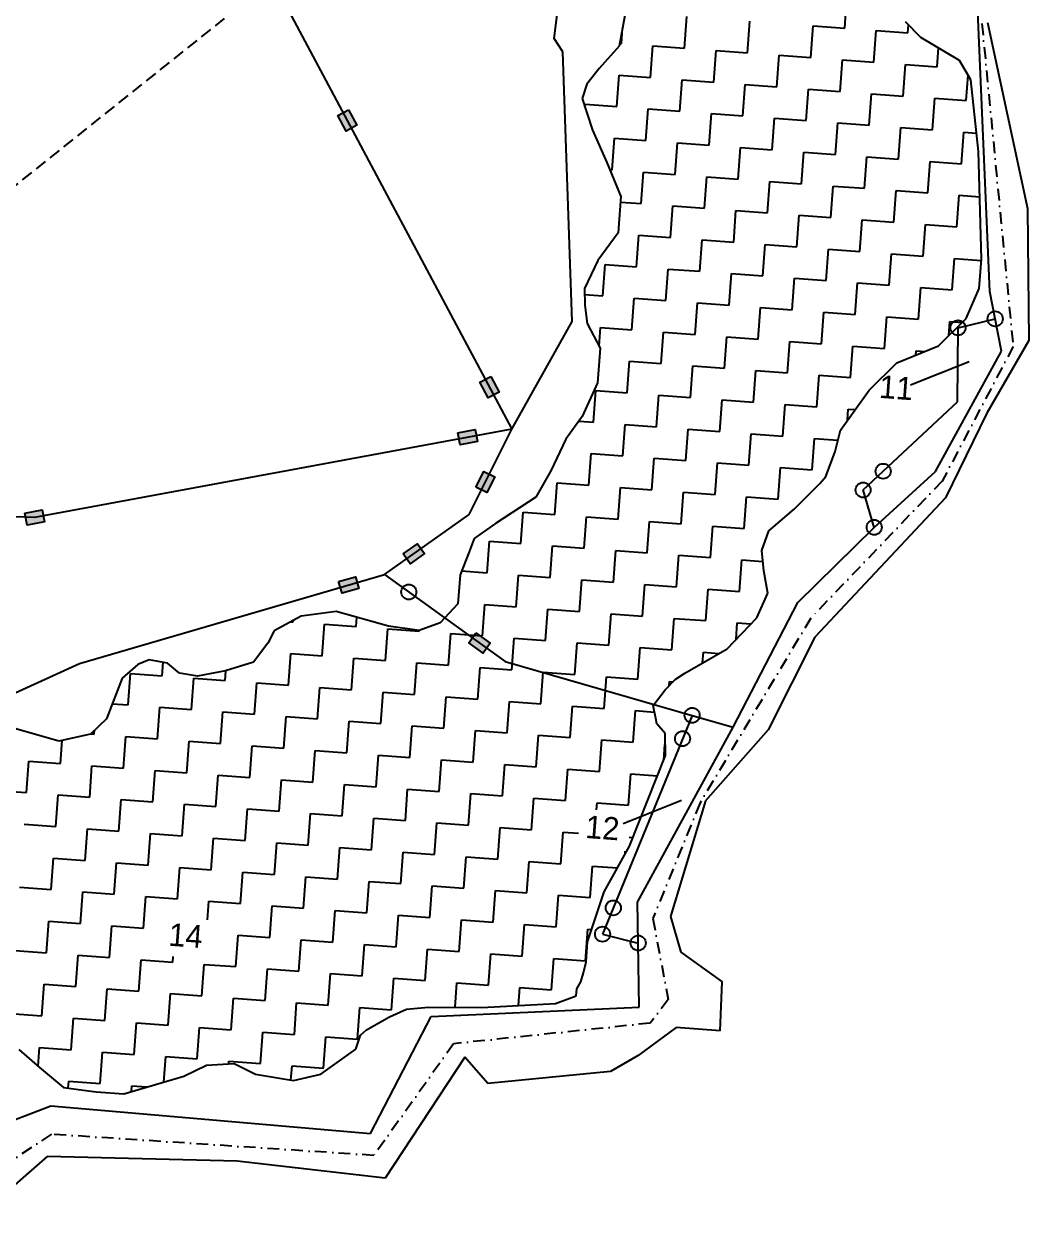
# Model space of a CAD drawing. Header units: metres. Extents: x 318079 to 324759, y 1863980 to 1868406.
# Drawn here: x 322105 to 322532, y 1866269 to 1866784 of the extents above; entities that cross this region are included whole.
import ezdxf

# ---------------------------------------------------------------- set-up
doc = ezdxf.new("R2010")
doc.units = ezdxf.units.M
doc.linetypes.add('DASHDOT', pattern=[1, 0.5, -0.25, 0, -0.25])
doc.linetypes.add('DASHED', pattern=[0.75, 0.5, -0.25])
for name, color, linetype in [('LINE_FOOTPATH', 1, 'DASHED'), ('OFF', 1, 'Continuous'), ('POLY_HATCH', 12, 'Continuous'), ('POLY_PARCEL', 6, 'Continuous'), ('POLY_WATER', 4, 'Continuous'), ('TEXT_PARCEL', 7, 'Continuous'), ('V_BOUND_STREAM_LINE', 7, 'DASHDOT')]:
    doc.layers.add(name, color=color, linetype=linetype)
doc.styles.get("Standard").update_dxf_attribs({"font": 'simplex.shx'})
doc.styles.add('TEXT_MAP', font='')
doc.styles.get('TEXT_MAP').set_extended_font_data('Kruti Dev 050')
doc.dimstyles.get("Standard").update_dxf_attribs({"dimtxt": 0.18, "dimasz": 0.18, "dimexe": 0.18, "dimexo": 0.0625, "dimgap": 0.09, "dimtad": 0, "dimtih": 1, "dimtoh": 1, "dimdec": 4, "dimzin": 0, "dimdsep": 46, "dimtxsty": 'Standard', "dimcen": 0.09, "dimadec": 0, "dimazin": 0, "dimtfac": 1, "dimtdec": 4, "dimtofl": 0, "dimtmove": 0, "dimatfit": 3, "dimfxl": 1, "dimtolj": 1, "dimtzin": 0, "dimarcsym": 0})

msp = doc.modelspace()

# ---------------------------------------------------------------- hatches: boundary and pattern name
for points in [[(322241.64, 1866738.28), (322246.22, 1866740.72), (322242.69, 1866747.34), (322238.12, 1866744.9)], [(322302.16, 1866624.73), (322306.74, 1866627.17), (322303.21, 1866633.79), (322298.64, 1866631.35)], [(322297.55, 1866606.04), (322296.6, 1866611.14), (322289.23, 1866609.77), (322290.18, 1866604.68)], [(322304.92, 1866591.02), (322300.28, 1866593.34), (322296.92, 1866586.63), (322301.56, 1866584.31)], [(322113.29, 1866571.83), (322112.35, 1866576.93), (322104.97, 1866575.56), (322105.92, 1866570.46)], [(322275.03, 1866558.35), (322272.03, 1866562.57), (322265.92, 1866558.23), (322268.92, 1866554)], [(322247.13, 1866543.56), (322245.68, 1866548.54), (322238.48, 1866546.44), (322239.93, 1866541.46)], [(322299.94, 1866516.01), (322302.97, 1866520.21), (322296.89, 1866524.6), (322293.86, 1866520.4)]]:
    msp.add_hatch(color=256).paths.add_polyline_path(points)

# ---------------------------------------------------------------- linework, layer by layer
for points in [[(322242.69, 1866747.34), (322246.22, 1866740.72), (322241.64, 1866738.28), (322238.12, 1866744.9)], [(322303.21, 1866633.79), (322306.74, 1866627.17), (322302.16, 1866624.73), (322298.64, 1866631.35)], [(322289.23, 1866609.77), (322296.6, 1866611.14), (322297.55, 1866606.04), (322290.18, 1866604.68)], [(322296.92, 1866586.63), (322300.28, 1866593.34), (322304.92, 1866591.02), (322301.56, 1866584.31)], [(322104.97, 1866575.56), (322112.35, 1866576.93), (322113.29, 1866571.83), (322105.92, 1866570.46)], [(322265.92, 1866558.23), (322272.03, 1866562.57), (322275.03, 1866558.35), (322268.92, 1866554)], [(322238.48, 1866546.44), (322245.68, 1866548.54), (322247.13, 1866543.56), (322239.93, 1866541.46)], [(322296.89, 1866524.6), (322302.97, 1866520.21), (322299.94, 1866516.01), (322293.86, 1866520.4)]]:
    msp.add_lwpolyline(points, close=True)
for centre in [(322517.85, 1866658.31), (322502.06, 1866654.54), (322470.2, 1866593.42), (322461.65, 1866585.45), (322466.4, 1866569.53), (322268.34, 1866542.02), (322388.9, 1866489.49), (322384.85, 1866479.58), (322355.38, 1866407.52), (322350.81, 1866396.34), (322365.97, 1866392.56)]:
    msp.add_circle(centre, 3.21)
at = {"layer": 'LINE_FOOTPATH', "ltscale": 10}
msp.add_line((321793.55, 1866469.24), (322223.08, 1866812.62), dxfattribs=at)
at = {"layer": 'OFF'}
msp.add_line((322400.86, 1866355.14), (322401.68, 1866376.09), dxfattribs=at)
at = {"layer": 'POLY_HATCH', "linetype": 'Continuous', "ltscale": 10}
for p, q in [((322453.82, 1866782.04), (322454.81, 1866795.48)), ((322385.67, 1866773.56), (322386.66, 1866787)), ((322412.53, 1866771.58), (322413.52, 1866785.01)), ((322480.68, 1866780.06), (322480.94, 1866783.53)), ((322358.8, 1866775.54), (322359.28, 1866781.97)), ((322439.4, 1866769.6), (322440.39, 1866783.03)), ((322440.39, 1866783.03), (322453.82, 1866782.04)), ((322466.26, 1866767.62), (322467.25, 1866781.05)), ((322467.25, 1866781.05), (322480.68, 1866780.06)), ((322358.05, 1866775.6), (322358.8, 1866775.54)), ((322371.24, 1866761.12), (322372.24, 1866774.55)), ((322372.24, 1866774.55), (322385.67, 1866773.56)), ((322493.12, 1866765.64), (322493.71, 1866773.64)), ((322398.11, 1866759.14), (322399.1, 1866772.57)), ((322399.1, 1866772.57), (322412.53, 1866771.58)), ((322424.97, 1866757.16), (322425.96, 1866770.59)), ((322425.96, 1866770.59), (322439.4, 1866769.6)), ((322451.84, 1866755.18), (322452.83, 1866768.61)), ((322452.83, 1866768.61), (322466.26, 1866767.62)), ((322478.7, 1866753.2), (322479.69, 1866766.63)), ((322479.69, 1866766.63), (322493.12, 1866765.64)), ((322356.82, 1866748.68), (322357.81, 1866762.11)), ((322357.81, 1866762.11), (322371.24, 1866761.12)), ((322383.69, 1866746.7), (322384.68, 1866760.13)), ((322384.68, 1866760.13), (322398.11, 1866759.14)), ((322410.55, 1866744.72), (322411.54, 1866758.15)), ((322411.54, 1866758.15), (322424.97, 1866757.16)), ((322505.56, 1866751.22), (322506.37, 1866762.12)), ((322437.41, 1866742.74), (322438.4, 1866756.17)), ((322438.4, 1866756.17), (322451.84, 1866755.18)), ((322464.28, 1866740.76), (322465.27, 1866754.19)), ((322465.27, 1866754.19), (322478.7, 1866753.2)), ((322491.14, 1866738.78), (322492.13, 1866752.21)), ((322492.13, 1866752.21), (322505.56, 1866751.22)), ((322343.31, 1866748.58), (322343.39, 1866749.67)), ((322343.39, 1866749.67), (322356.82, 1866748.68)), ((322369.26, 1866734.26), (322370.25, 1866747.69)), ((322370.25, 1866747.69), (322383.69, 1866746.7)), ((322396.13, 1866732.28), (322397.12, 1866745.71)), ((322397.12, 1866745.71), (322410.55, 1866744.72)), ((322422.99, 1866730.3), (322423.98, 1866743.73)), ((322423.98, 1866743.73), (322437.41, 1866742.74)), ((322449.86, 1866728.32), (322450.85, 1866741.75)), ((322450.85, 1866741.75), (322464.28, 1866740.76)), ((322476.72, 1866726.33), (322477.71, 1866739.77)), ((322477.71, 1866739.77), (322491.14, 1866738.78)), ((322503.58, 1866724.35), (322504.57, 1866737.79)), ((322504.57, 1866737.79), (322509.93, 1866737.39)), ((322354.84, 1866721.82), (322355.83, 1866735.25)), ((322355.83, 1866735.25), (322369.26, 1866734.26)), ((322381.71, 1866719.84), (322382.7, 1866733.27)), ((322382.7, 1866733.27), (322396.13, 1866732.28)), ((322408.57, 1866717.85), (322409.56, 1866731.29)), ((322409.56, 1866731.29), (322422.99, 1866730.3)), ((322435.43, 1866715.87), (322436.42, 1866729.31)), ((322436.42, 1866729.31), (322449.86, 1866728.32)), ((322462.3, 1866713.89), (322463.29, 1866727.32)), ((322463.29, 1866727.32), (322476.72, 1866726.33)), ((322353.85, 1866721.89), (322354.84, 1866721.82)), ((322489.16, 1866711.91), (322490.15, 1866725.34)), ((322490.15, 1866725.34), (322503.58, 1866724.35)), ((322367.28, 1866707.39), (322368.27, 1866720.83)), ((322368.27, 1866720.83), (322381.71, 1866719.84)), ((322394.15, 1866705.41), (322395.14, 1866718.85)), ((322395.14, 1866718.85), (322408.57, 1866717.85)), ((322421.01, 1866703.43), (322422, 1866716.86)), ((322422, 1866716.86), (322435.43, 1866715.87)), ((322447.87, 1866701.45), (322448.87, 1866714.88)), ((322448.87, 1866714.88), (322462.3, 1866713.89)), ((322474.74, 1866699.47), (322475.73, 1866712.9)), ((322475.73, 1866712.9), (322489.16, 1866711.91)), ((322358.39, 1866708.05), (322367.28, 1866707.39)), ((322379.72, 1866692.97), (322380.71, 1866706.4)), ((322380.71, 1866706.4), (322394.15, 1866705.41)), ((322501.6, 1866697.49), (322502.59, 1866710.92)), ((322502.59, 1866710.92), (322511.29, 1866710.28)), ((322406.59, 1866690.99), (322407.58, 1866704.42)), ((322407.58, 1866704.42), (322421.01, 1866703.43)), ((322433.45, 1866689.01), (322434.44, 1866702.44)), ((322434.44, 1866702.44), (322447.87, 1866701.45)), ((322460.32, 1866687.03), (322461.31, 1866700.46)), ((322461.31, 1866700.46), (322474.74, 1866699.47)), ((322487.18, 1866685.05), (322488.17, 1866698.48)), ((322488.17, 1866698.48), (322501.6, 1866697.49)), ((322365.3, 1866680.53), (322366.29, 1866693.96)), ((322366.29, 1866693.96), (322379.72, 1866692.97)), ((322392.17, 1866678.55), (322393.16, 1866691.98)), ((322393.16, 1866691.98), (322406.59, 1866690.99)), ((322419.03, 1866676.57), (322420.02, 1866690)), ((322420.02, 1866690), (322433.45, 1866689.01)), ((322445.89, 1866674.59), (322446.88, 1866688.02)), ((322446.88, 1866688.02), (322460.32, 1866687.03)), ((322472.76, 1866672.61), (322473.75, 1866686.04)), ((322473.75, 1866686.04), (322487.18, 1866685.05)), ((322350.88, 1866668.09), (322351.87, 1866681.52)), ((322351.87, 1866681.52), (322365.3, 1866680.53)), ((322499.62, 1866670.63), (322500.61, 1866684.06)), ((322500.61, 1866684.06), (322511.99, 1866683.22)), ((322377.74, 1866666.11), (322378.73, 1866679.54)), ((322378.73, 1866679.54), (322392.17, 1866678.55)), ((322404.61, 1866664.13), (322405.6, 1866677.56)), ((322405.6, 1866677.56), (322419.03, 1866676.57)), ((322431.47, 1866662.15), (322432.46, 1866675.58)), ((322432.46, 1866675.58), (322445.89, 1866674.59)), ((322458.34, 1866660.16), (322459.33, 1866673.6)), ((322459.33, 1866673.6), (322472.76, 1866672.61)), ((322485.2, 1866658.18), (322486.19, 1866671.62)), ((322486.19, 1866671.62), (322499.62, 1866670.63)), ((322343.16, 1866668.66), (322350.88, 1866668.09)), ((322363.32, 1866653.67), (322364.31, 1866667.1)), ((322364.31, 1866667.1), (322377.74, 1866666.11)), ((322390.18, 1866651.68), (322391.18, 1866665.12)), ((322391.18, 1866665.12), (322404.61, 1866664.13)), ((322417.05, 1866649.7), (322418.04, 1866663.14)), ((322418.04, 1866663.14), (322431.47, 1866662.15)), ((322443.91, 1866647.72), (322444.9, 1866661.16)), ((322444.9, 1866661.16), (322458.34, 1866660.16)), ((322349.3, 1866646.69), (322349.89, 1866654.66)), ((322349.89, 1866654.66), (322363.32, 1866653.67)), ((322470.78, 1866645.74), (322471.77, 1866659.17)), ((322471.77, 1866659.17), (322485.2, 1866658.18)), ((322498.2, 1866651.28), (322498.63, 1866657.19)), ((322498.63, 1866657.19), (322503.82, 1866656.81)), ((322375.76, 1866639.24), (322376.75, 1866652.68)), ((322376.75, 1866652.68), (322390.18, 1866651.68)), ((322402.63, 1866637.26), (322403.62, 1866650.69)), ((322403.62, 1866650.69), (322417.05, 1866649.7)), ((322429.49, 1866635.28), (322430.48, 1866648.71)), ((322430.48, 1866648.71), (322443.91, 1866647.72)), ((322456.35, 1866633.3), (322457.34, 1866646.73)), ((322457.34, 1866646.73), (322470.78, 1866645.74)), ((322484.07, 1866642.9), (322484.21, 1866644.75)), ((322484.21, 1866644.75), (322487.92, 1866644.48)), ((322361.34, 1866626.8), (322362.33, 1866640.23)), ((322362.33, 1866640.23), (322375.76, 1866639.24)), ((322388.2, 1866624.82), (322389.19, 1866638.25)), ((322389.19, 1866638.25), (322402.63, 1866637.26)), ((322415.07, 1866622.84), (322416.06, 1866636.27)), ((322416.06, 1866636.27), (322429.49, 1866635.28)), ((322441.93, 1866620.86), (322442.92, 1866634.29)), ((322442.92, 1866634.29), (322456.35, 1866633.3)), ((322346.92, 1866614.36), (322347.91, 1866627.79)), ((322347.91, 1866627.79), (322361.34, 1866626.8)), ((322373.78, 1866612.38), (322374.77, 1866625.81)), ((322374.77, 1866625.81), (322388.2, 1866624.82)), ((322400.65, 1866610.4), (322401.64, 1866623.83)), ((322401.64, 1866623.83), (322415.07, 1866622.84)), ((322427.51, 1866608.42), (322428.5, 1866621.85)), ((322428.5, 1866621.85), (322441.93, 1866620.86)), ((322455.02, 1866615.15), (322455.36, 1866619.87)), ((322455.36, 1866619.87), (322458.24, 1866619.66)), ((322340.78, 1866614.81), (322346.92, 1866614.36)), ((322359.36, 1866599.94), (322360.35, 1866613.37)), ((322360.35, 1866613.37), (322373.78, 1866612.38)), ((322386.22, 1866597.96), (322387.21, 1866611.39)), ((322387.21, 1866611.39), (322400.65, 1866610.4)), ((322413.09, 1866595.98), (322414.08, 1866609.41)), ((322414.08, 1866609.41), (322427.51, 1866608.42)), ((322439.95, 1866593.99), (322440.94, 1866607.43)), ((322440.94, 1866607.43), (322450.97, 1866606.69)), ((322344.94, 1866587.5), (322345.93, 1866600.93)), ((322345.93, 1866600.93), (322359.36, 1866599.94)), ((322371.8, 1866585.52), (322372.79, 1866598.95)), ((322372.79, 1866598.95), (322386.22, 1866597.96)), ((322398.66, 1866583.53), (322399.65, 1866596.97)), ((322399.65, 1866596.97), (322413.09, 1866595.98)), ((322425.53, 1866581.55), (322426.52, 1866594.99)), ((322426.52, 1866594.99), (322439.95, 1866593.99)), ((322330.51, 1866575.05), (322331.5, 1866588.49)), ((322331.5, 1866588.49), (322344.94, 1866587.5)), ((322357.38, 1866573.07), (322358.37, 1866586.51)), ((322358.37, 1866586.51), (322371.8, 1866585.52)), ((322384.24, 1866571.09), (322385.23, 1866584.52)), ((322385.23, 1866584.52), (322398.66, 1866583.53)), ((322411.11, 1866569.11), (322412.1, 1866582.54)), ((322412.1, 1866582.54), (322425.53, 1866581.55)), ((322316.09, 1866562.61), (322317.08, 1866576.05)), ((322317.08, 1866576.05), (322330.51, 1866575.05)), ((322342.96, 1866560.63), (322343.95, 1866574.06)), ((322343.95, 1866574.06), (322357.38, 1866573.07)), ((322369.82, 1866558.65), (322370.81, 1866572.08)), ((322370.81, 1866572.08), (322384.24, 1866571.09)), ((322396.68, 1866556.67), (322397.67, 1866570.1)), ((322397.67, 1866570.1), (322411.11, 1866569.11)), ((322301.67, 1866550.17), (322302.66, 1866563.6)), ((322302.66, 1866563.6), (322316.09, 1866562.61)), ((322328.53, 1866548.19), (322329.52, 1866561.62)), ((322329.52, 1866561.62), (322342.96, 1866560.63)), ((322355.4, 1866546.21), (322356.39, 1866559.64)), ((322356.39, 1866559.64), (322369.82, 1866558.65)), ((322382.26, 1866544.23), (322383.25, 1866557.66)), ((322383.25, 1866557.66), (322396.68, 1866556.67)), ((322409.13, 1866542.25), (322410.12, 1866555.68)), ((322410.12, 1866555.68), (322419.06, 1866555.02)), ((322290.82, 1866550.97), (322301.67, 1866550.17)), ((322314.11, 1866535.75), (322315.1, 1866549.18)), ((322315.1, 1866549.18), (322328.53, 1866548.19)), ((322340.97, 1866533.77), (322341.96, 1866547.2)), ((322341.96, 1866547.2), (322355.4, 1866546.21)), ((322367.84, 1866531.79), (322368.83, 1866545.22)), ((322368.83, 1866545.22), (322382.26, 1866544.23)), ((322394.7, 1866529.81), (322395.69, 1866543.24)), ((322395.69, 1866543.24), (322409.13, 1866542.25)), ((322299.69, 1866523.31), (322300.68, 1866536.74)), ((322300.68, 1866536.74), (322314.11, 1866535.75)), ((322245.96, 1866527.27), (322246.25, 1866531.24)), ((322326.55, 1866521.33), (322327.54, 1866534.76)), ((322327.54, 1866534.76), (322340.97, 1866533.77)), ((322353.42, 1866519.35), (322354.41, 1866532.78)), ((322354.41, 1866532.78), (322367.84, 1866531.79)), ((322380.28, 1866517.36), (322381.27, 1866530.8)), ((322381.27, 1866530.8), (322394.7, 1866529.81)), ((322218.09, 1866529.32), (322219.1, 1866529.25)), ((322219.1, 1866529.25), (322219.14, 1866529.89)), ((322231.54, 1866514.83), (322232.53, 1866528.26)), ((322232.53, 1866528.26), (322245.96, 1866527.27)), ((322258.4, 1866512.85), (322259.39, 1866526.28)), ((322259.39, 1866526.28), (322272.82, 1866525.29)), ((322272.82, 1866525.29), (322272.85, 1866525.69)), ((322407.62, 1866521.86), (322408.13, 1866528.82)), ((322408.13, 1866528.82), (322413.95, 1866528.39)), ((322285.27, 1866510.87), (322286.26, 1866524.3)), ((322286.26, 1866524.3), (322299.69, 1866523.31)), ((322312.13, 1866508.88), (322313.12, 1866522.32)), ((322313.12, 1866522.32), (322326.55, 1866521.33)), ((322217.11, 1866502.39), (322218.11, 1866515.82)), ((322218.11, 1866515.82), (322231.54, 1866514.83)), ((322338.99, 1866506.9), (322339.98, 1866520.34)), ((322339.98, 1866520.34), (322353.42, 1866519.35)), ((322365.86, 1866504.92), (322366.85, 1866518.36)), ((322366.85, 1866518.36), (322380.28, 1866517.36)), ((322393.38, 1866511.88), (322393.71, 1866516.37)), ((322393.71, 1866516.37), (322400.32, 1866515.89)), ((322163.39, 1866506.35), (322163.81, 1866512.08)), ((322243.98, 1866500.41), (322244.97, 1866513.84)), ((322244.97, 1866513.84), (322258.4, 1866512.85)), ((322270.84, 1866498.42), (322271.83, 1866511.86)), ((322271.83, 1866511.86), (322285.27, 1866510.87)), ((322148.96, 1866493.91), (322149.95, 1866507.34)), ((322149.95, 1866507.34), (322163.39, 1866506.35)), ((322175.83, 1866491.93), (322176.82, 1866505.36)), ((322176.82, 1866505.36), (322190.25, 1866504.37)), ((322190.25, 1866504.37), (322190.55, 1866508.44)), ((322297.71, 1866496.44), (322298.7, 1866509.88)), ((322298.7, 1866509.88), (322312.13, 1866508.88)), ((322324.57, 1866494.46), (322325.56, 1866507.89)), ((322325.56, 1866507.89), (322338.99, 1866506.9)), ((322351.44, 1866492.48), (322352.43, 1866505.91)), ((322352.43, 1866505.91), (322365.86, 1866504.92)), ((322202.69, 1866489.94), (322203.68, 1866503.38)), ((322203.68, 1866503.38), (322217.11, 1866502.39)), ((322229.56, 1866487.96), (322230.55, 1866501.4)), ((322230.55, 1866501.4), (322243.98, 1866500.41)), ((322379.15, 1866502.04), (322379.29, 1866503.93)), ((322379.29, 1866503.93), (322380.87, 1866503.82)), ((322256.42, 1866485.98), (322257.41, 1866499.41)), ((322257.41, 1866499.41), (322270.84, 1866498.42)), ((322283.28, 1866484), (322284.27, 1866497.43)), ((322284.27, 1866497.43), (322297.71, 1866496.44)), ((322310.15, 1866482.02), (322311.14, 1866495.45)), ((322311.14, 1866495.45), (322324.57, 1866494.46)), ((322142.15, 1866494.41), (322148.96, 1866493.91)), ((322161.41, 1866479.48), (322162.4, 1866492.92)), ((322162.4, 1866492.92), (322175.83, 1866491.93)), ((322188.27, 1866477.5), (322189.26, 1866490.94)), ((322189.26, 1866490.94), (322202.69, 1866489.94)), ((322337.01, 1866480.04), (322338, 1866493.47)), ((322338, 1866493.47), (322351.44, 1866492.48)), ((322363.88, 1866478.06), (322364.87, 1866491.49)), ((322364.87, 1866491.49), (322372.91, 1866490.9)), ((322215.13, 1866475.52), (322216.12, 1866488.95)), ((322216.12, 1866488.95), (322229.56, 1866487.96)), ((322242, 1866473.54), (322242.99, 1866486.97)), ((322242.99, 1866486.97), (322256.42, 1866485.98)), ((322268.86, 1866471.56), (322269.85, 1866484.99)), ((322269.85, 1866484.99), (322283.28, 1866484)), ((322133.07, 1866481.57), (322134.54, 1866481.47)), ((322134.54, 1866481.47), (322134.66, 1866483.12)), ((322146.98, 1866467.04), (322147.97, 1866480.47)), ((322147.97, 1866480.47), (322161.41, 1866479.48)), ((322295.73, 1866469.58), (322296.72, 1866483.01)), ((322296.72, 1866483.01), (322310.15, 1866482.02)), ((322322.59, 1866467.6), (322323.58, 1866481.03)), ((322323.58, 1866481.03), (322337.01, 1866480.04)), ((322120.12, 1866469.02), (322120.84, 1866478.84)), ((322173.85, 1866465.06), (322174.84, 1866478.49)), ((322174.84, 1866478.49), (322188.27, 1866477.5)), ((322200.71, 1866463.08), (322201.7, 1866476.51)), ((322201.7, 1866476.51), (322215.13, 1866475.52)), ((322227.58, 1866461.1), (322228.57, 1866474.53)), ((322228.57, 1866474.53), (322242, 1866473.54)), ((322349.45, 1866465.62), (322350.44, 1866479.05)), ((322350.44, 1866479.05), (322363.88, 1866478.06)), ((322376.82, 1866470.46), (322377.31, 1866477.07)), ((322377.31, 1866477.07), (322377.55, 1866477.05)), ((322105.7, 1866456.58), (322106.69, 1866470.01)), ((322106.69, 1866470.01), (322120.12, 1866469.02)), ((322254.44, 1866459.12), (322255.43, 1866472.55)), ((322255.43, 1866472.55), (322268.86, 1866471.56)), ((322281.3, 1866457.14), (322282.29, 1866470.57)), ((322282.29, 1866470.57), (322295.73, 1866469.58)), ((322132.56, 1866454.6), (322133.55, 1866468.03)), ((322133.55, 1866468.03), (322146.98, 1866467.04)), ((322159.42, 1866452.62), (322160.42, 1866466.05)), ((322160.42, 1866466.05), (322173.85, 1866465.06)), ((322186.29, 1866450.64), (322187.28, 1866464.07)), ((322187.28, 1866464.07), (322200.71, 1866463.08)), ((322308.17, 1866455.16), (322309.16, 1866468.59)), ((322309.16, 1866468.59), (322322.59, 1866467.6)), ((322335.03, 1866453.18), (322336.02, 1866466.61)), ((322336.02, 1866466.61), (322349.45, 1866465.62)), ((322361.9, 1866451.19), (322362.89, 1866464.63)), ((322362.89, 1866464.63), (322374.17, 1866463.79)), ((322213.15, 1866448.66), (322214.14, 1866462.09)), ((322214.14, 1866462.09), (322227.58, 1866461.1)), ((322240.02, 1866446.68), (322241.01, 1866460.11)), ((322241.01, 1866460.11), (322254.44, 1866459.12)), ((322092.26, 1866457.57), (322105.7, 1866456.58)), ((322118.14, 1866442.16), (322119.13, 1866455.59)), ((322119.13, 1866455.59), (322132.56, 1866454.6)), ((322145, 1866440.18), (322145.99, 1866453.61)), ((322145.99, 1866453.61), (322159.42, 1866452.62)), ((322266.88, 1866444.7), (322267.87, 1866458.13)), ((322267.87, 1866458.13), (322281.3, 1866457.14)), ((322293.74, 1866442.72), (322294.74, 1866456.15)), ((322294.74, 1866456.15), (322308.17, 1866455.16)), ((322320.61, 1866440.73), (322321.6, 1866454.17)), ((322321.6, 1866454.17), (322335.03, 1866453.18)), ((322171.87, 1866438.2), (322172.86, 1866451.63)), ((322172.86, 1866451.63), (322186.29, 1866450.64)), ((322198.73, 1866436.22), (322199.72, 1866449.65)), ((322199.72, 1866449.65), (322213.15, 1866448.66)), ((322348.25, 1866449.27), (322348.46, 1866452.19)), ((322348.46, 1866452.19), (322361.9, 1866451.19)), ((322225.59, 1866434.24), (322226.58, 1866447.67)), ((322226.58, 1866447.67), (322240.02, 1866446.68)), ((322252.46, 1866432.25), (322253.45, 1866445.69)), ((322253.45, 1866445.69), (322266.88, 1866444.7)), ((322279.32, 1866430.27), (322280.31, 1866443.71)), ((322280.31, 1866443.71), (322293.74, 1866442.72)), ((322104.71, 1866443.15), (322118.14, 1866442.16)), ((322130.58, 1866427.74), (322131.57, 1866441.17)), ((322131.57, 1866441.17), (322145, 1866440.18)), ((322157.44, 1866425.76), (322158.43, 1866439.19)), ((322158.43, 1866439.19), (322171.87, 1866438.2)), ((322306.19, 1866428.29), (322307.18, 1866441.72)), ((322307.18, 1866441.72), (322320.61, 1866440.73)), ((322333.05, 1866426.31), (322334.04, 1866439.74)), ((322334.04, 1866439.74), (322340.58, 1866439.26)), ((322184.31, 1866423.78), (322185.3, 1866437.21)), ((322185.3, 1866437.21), (322198.73, 1866436.22)), ((322211.17, 1866421.79), (322212.16, 1866435.23)), ((322212.16, 1866435.23), (322225.59, 1866434.24)), ((322238.04, 1866419.81), (322239.03, 1866433.25)), ((322239.03, 1866433.25), (322252.46, 1866432.25)), ((322362.13, 1866437.67), (322363.75, 1866437.55)), ((322116.16, 1866415.3), (322117.15, 1866428.73)), ((322117.15, 1866428.73), (322130.58, 1866427.74)), ((322264.9, 1866417.83), (322265.89, 1866431.26)), ((322265.89, 1866431.26), (322279.32, 1866430.27)), ((322291.76, 1866415.85), (322292.75, 1866429.28)), ((322292.75, 1866429.28), (322306.19, 1866428.29)), ((322360.36, 1866430.38), (322360.45, 1866431.6)), ((322143.02, 1866413.31), (322144.01, 1866426.75)), ((322144.01, 1866426.75), (322157.44, 1866425.76)), ((322169.89, 1866411.33), (322170.88, 1866424.77)), ((322170.88, 1866424.77), (322184.31, 1866423.78)), ((322196.75, 1866409.35), (322197.74, 1866422.78)), ((322197.74, 1866422.78), (322211.17, 1866421.79)), ((322318.63, 1866413.87), (322319.62, 1866427.3)), ((322319.62, 1866427.3), (322333.05, 1866426.31)), ((322345.49, 1866411.89), (322346.48, 1866425.32)), ((322346.48, 1866425.32), (322357.12, 1866424.54)), ((322223.61, 1866407.37), (322224.6, 1866420.8)), ((322224.6, 1866420.8), (322238.04, 1866419.81)), ((322250.48, 1866405.39), (322251.47, 1866418.82)), ((322251.47, 1866418.82), (322264.9, 1866417.83)), ((322102.73, 1866416.29), (322116.16, 1866415.3)), ((322128.6, 1866400.87), (322129.59, 1866414.3)), ((322129.59, 1866414.3), (322143.02, 1866413.31)), ((322155.46, 1866398.89), (322156.45, 1866412.32)), ((322156.45, 1866412.32), (322169.89, 1866411.33)), ((322277.34, 1866403.41), (322278.33, 1866416.84)), ((322278.33, 1866416.84), (322291.76, 1866415.85)), ((322304.21, 1866401.43), (322305.2, 1866414.86)), ((322305.2, 1866414.86), (322318.63, 1866413.87)), ((322331.07, 1866399.45), (322332.06, 1866412.88)), ((322332.06, 1866412.88), (322345.49, 1866411.89)), ((322182.74, 1866402.46), (322183.32, 1866410.34)), ((322183.32, 1866410.34), (322196.75, 1866409.35)), ((322209.19, 1866394.93), (322210.18, 1866408.36)), ((322210.18, 1866408.36), (322223.61, 1866407.37)), ((322236.05, 1866392.95), (322237.05, 1866406.38)), ((322237.05, 1866406.38), (322250.48, 1866405.39)), ((322262.92, 1866390.97), (322263.91, 1866404.4)), ((322263.91, 1866404.4), (322277.34, 1866403.41)), ((322289.78, 1866388.99), (322290.77, 1866402.42)), ((322290.77, 1866402.42), (322304.21, 1866401.43)), ((322114.18, 1866388.43), (322115.17, 1866401.86)), ((322115.17, 1866401.86), (322128.6, 1866400.87)), ((322141.04, 1866386.45), (322142.03, 1866399.88)), ((322142.03, 1866399.88), (322155.46, 1866398.89)), ((322316.65, 1866387.01), (322317.64, 1866400.44)), ((322317.64, 1866400.44), (322331.07, 1866399.45)), ((322343.51, 1866385.03), (322344.5, 1866398.46)), ((322344.5, 1866398.46), (322346.17, 1866398.33)), ((322194.77, 1866382.49), (322195.76, 1866395.92)), ((322195.76, 1866395.92), (322209.19, 1866394.93)), ((322221.63, 1866380.51), (322222.62, 1866393.94)), ((322222.62, 1866393.94), (322236.05, 1866392.95)), ((322248.5, 1866378.53), (322249.49, 1866391.96)), ((322249.49, 1866391.96), (322262.92, 1866390.97)), ((322100.74, 1866389.42), (322114.18, 1866388.43)), ((322126.62, 1866374.01), (322127.61, 1866387.44)), ((322127.61, 1866387.44), (322141.04, 1866386.45)), ((322167.9, 1866384.47), (322168.08, 1866386.83)), ((322275.36, 1866376.55), (322276.35, 1866389.98)), ((322276.35, 1866389.98), (322289.78, 1866388.99)), ((322302.22, 1866374.56), (322303.22, 1866388)), ((322303.22, 1866388), (322316.65, 1866387.01)), ((322153.48, 1866372.03), (322154.47, 1866385.46)), ((322154.47, 1866385.46), (322167.9, 1866384.47)), ((322180.35, 1866370.05), (322181.34, 1866383.48)), ((322181.34, 1866383.48), (322194.77, 1866382.49)), ((322207.21, 1866368.07), (322208.2, 1866381.5)), ((322208.2, 1866381.5), (322221.63, 1866380.51)), ((322329.09, 1866372.58), (322330.08, 1866386.02)), ((322330.08, 1866386.02), (322343.51, 1866385.03)), ((322234.07, 1866366.08), (322235.06, 1866379.52)), ((322235.06, 1866379.52), (322248.5, 1866378.53)), ((322260.94, 1866364.1), (322261.93, 1866377.54)), ((322261.93, 1866377.54), (322275.36, 1866376.55)), ((322112.2, 1866361.57), (322113.19, 1866375)), ((322113.19, 1866375), (322126.62, 1866374.01)), ((322139.06, 1866359.59), (322140.05, 1866373.02)), ((322140.05, 1866373.02), (322153.48, 1866372.03)), ((322288.03, 1866365.23), (322288.79, 1866375.56)), ((322288.79, 1866375.56), (322302.22, 1866374.56)), ((322315.1, 1866365.96), (322315.66, 1866373.57)), ((322315.66, 1866373.57), (322329.09, 1866372.58)), ((322165.92, 1866357.61), (322166.91, 1866371.04)), ((322166.91, 1866371.04), (322180.35, 1866370.05)), ((322192.79, 1866355.62), (322193.78, 1866369.06)), ((322193.78, 1866369.06), (322207.21, 1866368.07)), ((322219.65, 1866353.64), (322220.64, 1866367.08)), ((322220.64, 1866367.08), (322234.07, 1866366.08)), ((322098.76, 1866362.56), (322112.2, 1866361.57)), ((322246.52, 1866351.66), (322247.51, 1866365.09)), ((322247.51, 1866365.09), (322260.94, 1866364.1)), ((322124.64, 1866347.14), (322125.63, 1866360.58)), ((322125.63, 1866360.58), (322139.06, 1866359.59)), ((322151.5, 1866345.16), (322152.49, 1866358.6)), ((322152.49, 1866358.6), (322165.92, 1866357.61)), ((322178.36, 1866343.18), (322179.36, 1866356.61)), ((322179.36, 1866356.61), (322192.79, 1866355.62)), ((322205.23, 1866341.2), (322206.22, 1866354.63)), ((322206.22, 1866354.63), (322219.65, 1866353.64)), ((322232.09, 1866339.22), (322233.08, 1866352.65)), ((322233.08, 1866352.65), (322246.52, 1866351.66)), ((322110.61, 1866340.08), (322111.2, 1866348.14)), ((322111.2, 1866348.14), (322124.64, 1866347.14)), ((322137.08, 1866332.72), (322138.07, 1866346.15)), ((322138.07, 1866346.15), (322151.5, 1866345.16)), ((322164.14, 1866333.38), (322164.93, 1866344.17)), ((322164.93, 1866344.17), (322178.36, 1866343.18)), ((322191.72, 1866341.14), (322191.8, 1866342.19)), ((322191.8, 1866342.19), (322205.23, 1866341.2)), ((322218.21, 1866334.14), (322218.66, 1866340.21)), ((322218.66, 1866340.21), (322232.09, 1866339.22)), ((322123.43, 1866330.79), (322123.65, 1866333.71)), ((322123.65, 1866333.71), (322137.08, 1866332.72)), ((322150.33, 1866329.35), (322150.51, 1866331.73)), ((322150.51, 1866331.73), (322156.88, 1866331.26))]:
    msp.add_line(p, q, dxfattribs=at)
at = {"layer": 'POLY_HATCH'}
for p, q in [((322360.34, 1866787.47), (322357.82, 1866774.41)), ((322486.23, 1866778.09), (322479.7, 1866784.8)), ((322502.68, 1866768.3), (322486.23, 1866778.09)), ((322357.82, 1866774.41), (322349.31, 1866764.91)), ((322507.55, 1866760.15), (322502.68, 1866768.3)), ((322349.31, 1866764.91), (322344.13, 1866758.27)), ((322344.13, 1866758.27), (322342.12, 1866752.19)), ((322510.75, 1866729.52), (322507.55, 1866760.15)), ((322342.12, 1866752.19), (322346.59, 1866738.61)), ((322346.59, 1866738.61), (322352.61, 1866724.92)), ((322512.03, 1866683.68), (322510.75, 1866729.52)), ((322352.61, 1866724.92), (322358.56, 1866710.45)), ((322358.56, 1866710.45), (322357.42, 1866694.95)), ((322357.42, 1866694.95), (322348.74, 1866683.12)), ((322348.74, 1866683.12), (322343.06, 1866671.22)), ((322511.11, 1866671.28), (322512.03, 1866683.68)), ((322343.06, 1866671.22), (322343.32, 1866664.18)), ((322505.48, 1866658.45), (322511.11, 1866671.28)), ((322343.32, 1866664.18), (322344.3, 1866656.32)), ((322344.3, 1866656.32), (322349.77, 1866645.79)), ((322493.7, 1866646.85), (322505.48, 1866658.45)), ((322349.77, 1866645.79), (322348.69, 1866631.06)), ((322475.99, 1866639.58), (322493.7, 1866646.85)), ((322464.2, 1866627.98), (322475.99, 1866639.58)), ((322348.69, 1866631.06), (322342.17, 1866616.73)), ((322452.01, 1866610.96), (322464.2, 1866627.98)), ((322342.17, 1866616.73), (322335.21, 1866607.11)), ((322449.78, 1866601.77), (322452.01, 1866610.96)), ((322335.21, 1866607.11), (322328.75, 1866593.56)), ((322445.87, 1866591.15), (322449.78, 1866601.77)), ((322328.75, 1866593.56), (322322.45, 1866582.34)), ((322432.36, 1866577.34), (322443.31, 1866588.22)), ((322443.31, 1866588.22), (322445.87, 1866591.15)), ((322322.45, 1866582.34), (322305.23, 1866571.14)), ((322421.52, 1866568.01), (322432.36, 1866577.34)), ((322305.23, 1866571.14), (322296.18, 1866564.79)), ((322418.56, 1866559.65), (322421.52, 1866568.01)), ((322296.18, 1866564.79), (322294.02, 1866559.18)), ((322294.02, 1866559.18), (322290.17, 1866549.33)), ((322419.49, 1866551.01), (322418.56, 1866559.65)), ((322290.17, 1866549.33), (322289.26, 1866536.93)), ((322421.13, 1866541.54), (322419.49, 1866551.01)), ((322416.45, 1866530.97), (322421.13, 1866541.54)), ((322289.26, 1866536.93), (322281.64, 1866528.92)), ((322222.52, 1866531.72), (322211.13, 1866525.55)), ((322237.5, 1866533.73), (322222.52, 1866531.72)), ((322259.67, 1866527.42), (322237.5, 1866533.73)), ((322403.77, 1866517.88), (322416.45, 1866530.97)), ((322272.82, 1866525.68), (322259.67, 1866527.42)), ((322281.64, 1866528.92), (322272.82, 1866525.68)), ((322211.13, 1866525.55), (322208.4, 1866520.29)), ((322208.4, 1866520.29), (322202.34, 1866512.17)), ((322385.83, 1866507.52), (322403.77, 1866517.88)), ((322153.08, 1866511.13), (322146.41, 1866505.38)), ((322157.91, 1866513.11), (322153.08, 1866511.13)), ((322165.61, 1866511.76), (322157.91, 1866513.11)), ((322170.76, 1866507.48), (322165.61, 1866511.76)), ((322202.34, 1866512.17), (322190.35, 1866508.38)), ((322146.41, 1866505.38), (322139.66, 1866487.96)), ((322178.47, 1866506.14), (322170.76, 1866507.48)), ((322190.35, 1866508.38), (322178.47, 1866506.14)), ((322381.72, 1866504.7), (322385.83, 1866507.52)), ((322372.32, 1866493.71), (322377.5, 1866500.34)), ((322377.5, 1866500.34), (322381.72, 1866504.7)), ((322373.48, 1866488.16), (322372.32, 1866493.71)), ((322139.66, 1866487.96), (322132.93, 1866481.44)), ((322373.91, 1866485.92), (322373.48, 1866488.16)), ((322377.5, 1866481.76), (322373.91, 1866485.92)), ((322119.44, 1866478.54), (322101.09, 1866483.79)), ((322132.93, 1866481.44), (322119.44, 1866478.54)), ((322377.59, 1866472.41), (322377.5, 1866481.76)), ((322362.25, 1866433.79), (322377.59, 1866472.41)), ((322351.45, 1866414.33), (322362.25, 1866433.79)), ((322344.41, 1866393.03), (322351.45, 1866414.33)), ((322343.79, 1866384.5), (322344.41, 1866393.03)), ((322342.67, 1866379.91), (322343.79, 1866384.5)), ((322341.6, 1866376.09), (322342.67, 1866379.91)), ((322339.59, 1866370), (322339.82, 1866373.1)), ((322339.82, 1866373.1), (322341.6, 1866376.09)), ((322299.42, 1866365.17), (322330.77, 1866366.76)), ((322330.77, 1866366.76), (322339.59, 1866370)), ((322250.31, 1866355.55), (322260.08, 1866361.06)), ((322260.08, 1866361.06), (322267.36, 1866364.42)), ((322267.36, 1866364.42), (322276.79, 1866365.28)), ((322276.79, 1866365.28), (322299.42, 1866365.17)), ((322245.8, 1866347.31), (322247.81, 1866353.39)), ((322247.81, 1866353.39), (322250.31, 1866355.55)), ((322102.36, 1866347.26), (322111.17, 1866339.6)), ((322230.96, 1866336.71), (322245.8, 1866347.31)), ((322172.57, 1866335.85), (322182.28, 1866340.59)), ((322182.28, 1866340.59), (322194.05, 1866341.28)), ((322194.05, 1866341.28), (322203.08, 1866336.72)), ((322111.17, 1866339.6), (322121.47, 1866331.05)), ((322147.03, 1866328.38), (322172.57, 1866335.85)), ((322203.08, 1866336.72), (322219.27, 1866333.96)), ((322219.27, 1866333.96), (322230.96, 1866336.71)), ((322121.47, 1866331.05), (322135.39, 1866329.24)), ((322135.39, 1866329.24), (322147.03, 1866328.38))]:
    msp.add_line(p, q, dxfattribs=at)
at = {"layer": 'POLY_PARCEL'}
for p, q in [((322072.09, 1867061.91), (322312.21, 1866611.4)), ((322330.15, 1866777.64), (322341.71, 1866866.79)), ((322333.89, 1866771.97), (322330.15, 1866777.64)), ((322337.89, 1866657.2), (322333.89, 1866771.97)), ((322312.21, 1866611.4), (322337.89, 1866657.2)), ((322501.8, 1866622.93), (322502.06, 1866654.54)), ((322502.06, 1866654.54), (322517.85, 1866658.31)), ((322461.65, 1866585.45), (322501.8, 1866622.93)), ((322312.21, 1866611.4), (322109.13, 1866573.7)), ((322294.03, 1866575.04), (322312.21, 1866611.4)), ((322109.13, 1866573.7), (321841.22, 1866583.21)), ((322466.4, 1866569.53), (322461.65, 1866585.45)), ((322258.05, 1866549.45), (322294.03, 1866575.04)), ((322128.24, 1866511.59), (322258.05, 1866549.45)), ((322258.05, 1866549.45), (322309.34, 1866512.42)), ((322080.02, 1866489.53), (322128.24, 1866511.59)), ((322309.34, 1866512.42), (322388.9, 1866489.49)), ((322388.9, 1866489.49), (322350.81, 1866396.34)), ((322388.9, 1866489.49), (322406.4, 1866484.45)), ((322350.81, 1866396.34), (322365.97, 1866392.56))]:
    msp.add_line(p, q, dxfattribs=at)
at = {"layer": 'POLY_WATER'}
for p, q in [((322515.55, 1866669.9), (322509.46, 1866813.84)), ((322514.56, 1866784.48), (322531.59, 1866705.32)), ((322531.59, 1866705.32), (322532.17, 1866649.11)), ((322517.85, 1866658.31), (322515.55, 1866669.9)), ((322520.58, 1866644.53), (322517.85, 1866658.31)), ((322492.48, 1866593.33), (322520.58, 1866644.53)), ((322532.17, 1866649.11), (322514.28, 1866618.18)), ((322514.28, 1866618.18), (322496.74, 1866582.15)), ((322466.4, 1866569.53), (322492.48, 1866593.33)), ((322496.74, 1866582.15), (322441.18, 1866522.83)), ((322433.91, 1866537.5), (322466.4, 1866569.53)), ((322406.4, 1866484.45), (322433.91, 1866537.5)), ((322441.18, 1866522.83), (322421.2, 1866483.36)), ((322365.69, 1866409.91), (322406.4, 1866484.45)), ((322421.2, 1866483.36), (322394.65, 1866453.07)), ((322394.65, 1866453.07), (322379.76, 1866403.8)), ((322365.97, 1866392.56), (322365.69, 1866409.91)), ((322379.76, 1866403.8), (322384.09, 1866388.62)), ((322366.4, 1866365.29), (322365.97, 1866392.56)), ((322384.09, 1866388.62), (322401.68, 1866376.09)), ((322252.06, 1866311.39), (322277.89, 1866361.3)), ((322277.89, 1866361.3), (322366.4, 1866365.29)), ((322382.08, 1866356.52), (322365.96, 1866344.66)), ((322400.86, 1866355.14), (322382.08, 1866356.52)), ((322292.22, 1866343.94), (322258.29, 1866292.45)), ((322301.92, 1866332.72), (322292.22, 1866343.94)), ((322365.96, 1866344.66), (322354.21, 1866337.92)), ((322354.21, 1866337.92), (322301.92, 1866332.72)), ((322073.87, 1866307.14), (322116.08, 1866323.23)), ((322116.08, 1866323.23), (322252.06, 1866311.39)), ((322114.49, 1866301.61), (322081.96, 1866273.38)), ((322195.29, 1866299.63), (322114.49, 1866301.61)), ((322258.29, 1866292.45), (322195.29, 1866299.63))]:
    msp.add_line(p, q, dxfattribs=at)
at = {"layer": 'V_BOUND_STREAM_LINE', "ltscale": 10}
for p, q in [((322512.23, 1866784.11), (322525.51, 1866646.55)), ((322525.51, 1866646.55), (322495.31, 1866589.25)), ((322495.31, 1866589.25), (322439.42, 1866530.93)), ((322439.42, 1866530.93), (322392.27, 1866452.23)), ((322392.27, 1866452.23), (322372.18, 1866402.95)), ((322372.18, 1866402.95), (322378.78, 1866368.5)), ((322378.78, 1866368.5), (322371.09, 1866358.48)), ((322371.09, 1866358.48), (322287.4, 1866349.68)), ((322287.4, 1866349.68), (322253.53, 1866302.15)), ((322116.26, 1866311.17), (322052.77, 1866268.75)), ((322253.53, 1866302.15), (322116.26, 1866311.17))]:
    msp.add_line(p, q, dxfattribs=at)

# ---------------------------------------------------------------- texts
at = {"layer": 'TEXT_PARCEL', "ltscale": 10, "style": 'TEXT_MAP'}
for s, p in [('11', (322468.2, 1866624.71)), ('12', (322343.23, 1866437.31)), ('14', (322165.87, 1866391.44))]:
    msp.add_text(s, height=9.697, rotation=355.7827, dxfattribs=at).set_placement(p)

# ---------------------------------------------------------------- leaders
for points in [[(322481.86, 1866630.2), (322506.78, 1866640.16)], [(322359.52, 1866443.45), (322384.44, 1866453.41)]]:
    msp.add_leader(points, dimstyle='Standard', override={"dimtxt": 2.5, "dimasz": 2.5, "dimexe": 1.25, "dimexo": 0.625, "dimgap": 0.625, "dimtad": 1, "dimtih": 0, "dimtoh": 0, "dimzin": 8, "dimcen": 2.5, "dimtofl": 1})

doc.saveas('drawing.dxf')
